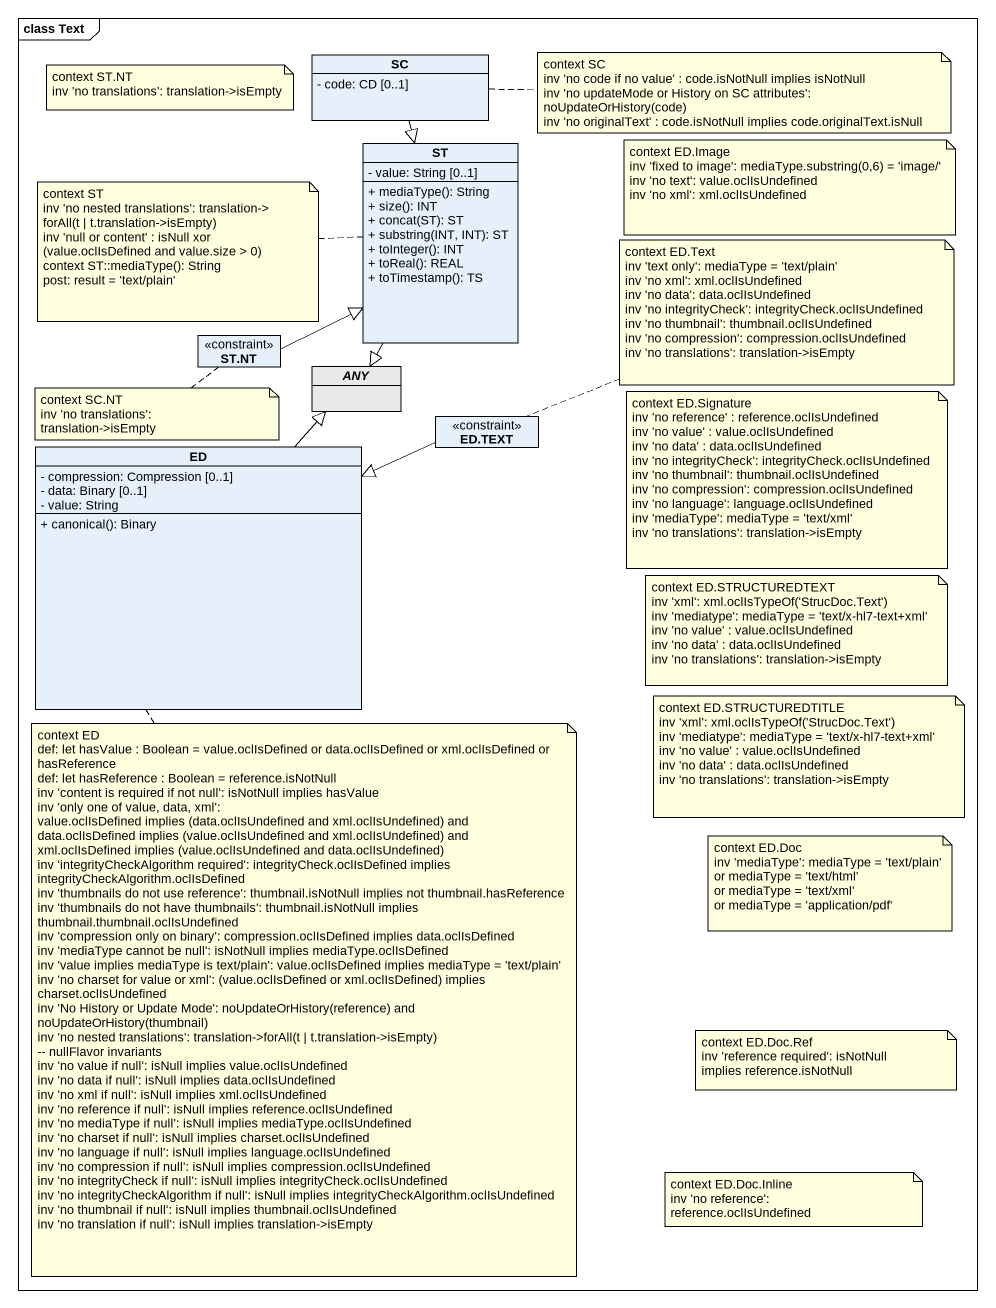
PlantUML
@startuml
mainframe class Text
hide circle
hide empty members
skinparam classAttributeIconSize 0
class SC {
  - code: CD [0..1]
}
class ST {
  - value: String [0..1]
  + mediaType(): String
  + size(): INT
  + concat(ST): ST
  + substring(INT, INT): ST
  + toInteger(): INT
  + toReal(): REAL
  + toTimestamp(): TS
}
class "ST.NT" as ST_NT <<constraint>>
abstract class ANY #E9E9E9
class ED {
  - compression: Compression [0..1]
  - data: Binary [0..1]
  - value: String
  + canonical(): Binary
}
class "ED.TEXT" as ED_TEXT <<constraint>>
SC --|> ST
ST --|> ANY
ST_NT -right-|> ST
ED -up-|> ANY
ED_TEXT -left-|> ED
note as N1
  context ST.NT
  inv 'no translations': translation->isEmpty
end note
note right of SC
  context SC
  inv 'no code if no value' : code.isNotNull implies isNotNull
  inv 'no updateMode or History on SC attributes': noUpdateOrHistory(code)
  inv 'no originalText' : code.isNotNull implies code.originalText.isNull
end note
note as N3
  context ED.Image
  inv 'fixed to image': mediaType.substring(0,6) = 'image/'
  inv 'no text': value.oclIsUndefined
  inv 'no xml': xml.oclIsUndefined
end note
note left of ST
  context ST
  inv 'no nested translations': translation->
  forAll(t | t.translation->isEmpty)
  inv 'null or content' : isNull xor
  (value.oclIsDefined and value.size > 0)
  context ST::mediaType(): String
  post: result = 'text/plain'
end note
note right of ED_TEXT
  context ED.Text
  inv 'text only': mediaType = 'text/plain'
  inv 'no xml': xml.oclIsUndefined
  inv 'no data': data.oclIsUndefined
  inv 'no integrityCheck': integrityCheck.oclIsUndefined
  inv 'no thumbnail': thumbnail.oclIsUndefined
  inv 'no compression': compression.oclIsUndefined
  inv 'no translations': translation->isEmpty
end note
note bottom of ST_NT
  context SC.NT
  inv 'no translations': translation->isEmpty
end note
note as N7
  context ED.Signature
  inv 'no reference' : reference.oclIsUndefined
  inv 'no value' : value.oclIsUndefined
  inv 'no data' : data.oclIsUndefined
  inv 'no integrityCheck': integrityCheck.oclIsUndefined
  inv 'no thumbnail': thumbnail.oclIsUndefined
  inv 'no compression': compression.oclIsUndefined
  inv 'no language': language.oclIsUndefined
  inv 'mediaType': mediaType = 'text/xml'
  inv 'no translations': translation->isEmpty
end note
note as N8
  context ED.STRUCTUREDTEXT
  inv 'xml': xml.oclIsTypeOf('StrucDoc.Text')
  inv 'mediatype': mediaType = 'text/x-hl7-text+xml'
  inv 'no value' : value.oclIsUndefined
  inv 'no data' : data.oclIsUndefined
  inv 'no translations': translation->isEmpty
end note
note as N9
  context ED.STRUCTUREDTITLE
  inv 'xml': xml.oclIsTypeOf('StrucDoc.Text')
  inv 'mediatype': mediaType = 'text/x-hl7-text+xml'
  inv 'no value' : value.oclIsUndefined
  inv 'no data' : data.oclIsUndefined
  inv 'no translations': translation->isEmpty
end note
note bottom of ED
  context ED
  def: let hasValue : Boolean = value.oclIsDefined or data.oclIsDefined or xml.oclIsDefined or
  hasReference
  def: let hasReference : Boolean = reference.isNotNull
  inv 'content is required if not null': isNotNull implies hasValue
  inv 'only one of value, data, xml':
  value.oclIsDefined implies (data.oclIsUndefined and xml.oclIsUndefined) and
  data.oclIsDefined implies (value.oclIsUndefined and xml.oclIsUndefined) and
  xml.oclIsDefined implies (value.oclIsUndefined and data.oclIsUndefined)
  inv 'integrityCheckAlgorithm required': integrityCheck.oclIsDefined implies
  integrityCheckAlgorithm.oclIsDefined
  inv 'thumbnails do not use reference': thumbnail.isNotNull implies not thumbnail.hasReference
  inv 'thumbnails do not have thumbnails': thumbnail.isNotNull implies
  thumbnail.thumbnail.oclIsUndefined
  inv 'compression only on binary': compression.oclIsDefined implies data.oclIsDefined
  inv 'mediaType cannot be null': isNotNull implies mediaType.oclIsDefined
  inv 'value implies mediaType is text/plain': value.oclIsDefined implies mediaType = 'text/plain'
  inv 'no charset for value or xml': (value.oclIsDefined or xml.oclIsDefined) implies
  charset.oclIsUndefined
  inv 'No History or Update Mode': noUpdateOrHistory(reference) and noUpdateOrHistory(thumbnail)
  inv 'no nested translations': translation->forAll(t | t.translation->isEmpty)
  ~-- nullFlavor invariants
  inv 'no value if null': isNull implies value.oclIsUndefined
  inv 'no data if null': isNull implies data.oclIsUndefined
  inv 'no xml if null': isNull implies xml.oclIsUndefined
  inv 'no reference if null': isNull implies reference.oclIsUndefined
  inv 'no mediaType if null': isNull implies mediaType.oclIsUndefined
  inv 'no charset if null': isNull implies charset.oclIsUndefined
  inv 'no language if null': isNull implies language.oclIsUndefined
  inv 'no compression if null': isNull implies compression.oclIsUndefined
  inv 'no integrityCheck if null': isNull implies integrityCheck.oclIsUndefined
  inv 'no integrityCheckAlgorithm if null': isNull implies integrityCheckAlgorithm.oclIsUndefined
  inv 'no thumbnail if null': isNull implies thumbnail.oclIsUndefined
  inv 'no translation if null': isNull implies translation->isEmpty
end note
note as N11
  context ED.Doc
  inv 'mediaType': mediaType = 'text/plain'
  or mediaType = 'text/html'
  or mediaType = 'text/xml'
  or mediaType = 'application/pdf'
end note
note as N12
  context ED.Doc.Ref
  inv 'reference required': isNotNull
  implies reference.isNotNull
end note
note as N13
  context ED.Doc.Inline
  inv 'no reference': reference.oclIsUndefined
end note
@enduml
